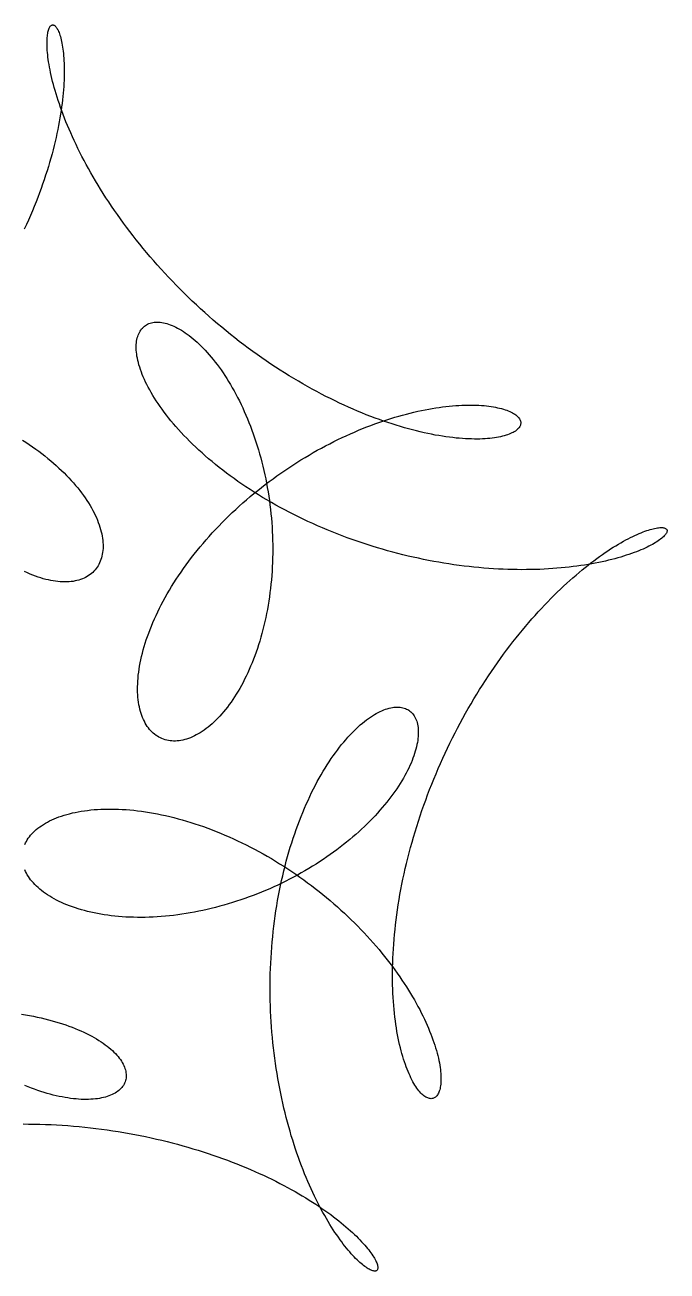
# Model space of a CAD drawing. Header units: metres. Extents: x 0 to 80, y 0 to 80.
# Drawn here: x 40.2 to 50.65, y 10.72 to 30.98 of the extents above; entities that cross this region are included whole.
import ezdxf

# ---------------------------------------------------------------- set-up
doc = ezdxf.new("R2010")
doc.units = ezdxf.units.M

msp = doc.modelspace()

# ---------------------------------------------------------------- linework, layer by layer
at = {"layer": 'ENGRAVE'}
for points in [[(40.200407, 17.656549), (40.212536, 17.682535), (40.226165, 17.708211), (40.241288, 17.733552), (40.257897, 17.758532), (40.275985, 17.783127), (40.295541, 17.807311), (40.316557, 17.83106), (40.339021, 17.85435), (40.362924, 17.877157), (40.388253, 17.899456), (40.414996, 17.921226), (40.443139, 17.942441), (40.472669, 17.963081), (40.503571, 17.983122), (40.535829, 18.002541), (40.569429, 18.021319), (40.604353, 18.039432), (40.640585, 18.056861), (40.678106, 18.073585), (40.716899, 18.089584), (40.756944, 18.104838), (40.798221, 18.119327), (40.840711, 18.133035), (40.884392, 18.145941), (40.929244, 18.15803), (40.975245, 18.169283), (41.022372, 18.179683), (41.070602, 18.189215), (41.119911, 18.197864), (41.170277, 18.205614), (41.221675, 18.212451), (41.274079, 18.21836), (41.327465, 18.22333), (41.381806, 18.227346), (41.437077, 18.230398), (41.493251, 18.232473), (41.550301, 18.233561), (41.6082, 18.233652), (41.666919, 18.232736), (41.726432, 18.230804), (41.78671, 18.227848), (41.847724, 18.223861), (41.909444, 18.218835), (41.971843, 18.212765), (42.03489, 18.205645), (42.098555, 18.19747), (42.16281, 18.188236), (42.227623, 18.177939), (42.292964, 18.166577), (42.358802, 18.154147), (42.425108, 18.140648), (42.49185, 18.12608), (42.558997, 18.110443), (42.626518, 18.093737), (42.694382, 18.075964), (42.762559, 18.057125), (42.831015, 18.037225), (42.899722, 18.016266), (42.968646, 17.994252), (43.037757, 17.97119), (43.107024, 17.947083), (43.176415, 17.92194), (43.245899, 17.895767), (43.315445, 17.868571), (43.385023, 17.840362), (43.4546, 17.811148), (43.524148, 17.780939), (43.593634, 17.749747), (43.663029, 17.717582), (43.732302, 17.684456), (43.801423, 17.650382), (43.870363, 17.615373), (43.939091, 17.579443), (44.007579, 17.542606), (44.075797, 17.504878), (44.143717, 17.466275), (44.21131, 17.426813), (44.278547, 17.386509), (44.345402, 17.345382), (44.411846, 17.303448), (44.477853, 17.260727), (44.543395, 17.217239), (44.608446, 17.173004), (44.67298, 17.128041), (44.736972, 17.082373), (44.800396, 17.036021), (44.863228, 16.989007), (44.925444, 16.941355), (44.98702, 16.893086), (45.047932, 16.844225), (45.108158, 16.794796), (45.167675, 16.744824), (45.226463, 16.694334), (45.284499, 16.643351), (45.341762, 16.591901), (45.398234, 16.54001), (45.453895, 16.487706), (45.508725, 16.435015), (45.562706, 16.381966), (45.61582, 16.328585), (45.668051, 16.2749), (45.719381, 16.220941), (45.769795, 16.166737), (45.819278, 16.112315), (45.867815, 16.057706), (45.915392, 16.002938), (45.961996, 15.948043), (46.007614, 15.893049), (46.052234, 15.837987), (46.095844, 15.782888), (46.138435, 15.727781), (46.179996, 15.672698), (46.220518, 15.617669), (46.259993, 15.562726), (46.298412, 15.5079), (46.335768, 15.45322), (46.372056, 15.39872), (46.407268, 15.344429), (46.441401, 15.290379), (46.47445, 15.236602), (46.506411, 15.183128), (46.537281, 15.129989), (46.567058, 15.077216), (46.59574, 15.02484), (46.623328, 14.972892), (46.64982, 14.921403), (46.675217, 14.870403), (46.699521, 14.819924), (46.722734, 14.769995), (46.744858, 14.720648), (46.765897, 14.671911), (46.785855, 14.623816), (46.804737, 14.576391), (46.822548, 14.529667), (46.839295, 14.483672), (46.854983, 14.438436), (46.869622, 14.393986), (46.883219, 14.350351), (46.895782, 14.30756), (46.907322, 14.265639), (46.917848, 14.224617), (46.927371, 14.184519), (46.935903, 14.145373), (46.943455, 14.107205), (46.950041, 14.07004), (46.955673, 14.033903), (46.960365, 13.99882), (46.964132, 13.964814), (46.966988, 13.93191), (46.968949, 13.900131), (46.970032, 13.8695), (46.970251, 13.840038), (46.969626, 13.811769), (46.968173, 13.784712), (46.965911, 13.75889), (46.962857, 13.734321), (46.959032, 13.711026), (46.954455, 13.689024), (46.949145, 13.668332), (46.943123, 13.648968), (46.936411, 13.630951), (46.929028, 13.614295), (46.920998, 13.599017), (46.912342, 13.585132), (46.903082, 13.572655), (46.893241, 13.561599), (46.882842, 13.551978), (46.871909, 13.543803), (46.860466, 13.537087), (46.848535, 13.531841), (46.836142, 13.528075), (46.823311, 13.525798), (46.810067, 13.52502), (46.796435, 13.525749), (46.782439, 13.527992), (46.768106, 13.531756), (46.75346, 13.537046), (46.738528, 13.543869), (46.723335, 13.552227), (46.707907, 13.562126), (46.692271, 13.573568), (46.676451, 13.586555), (46.660476, 13.601089), (46.64437, 13.61717), (46.62816, 13.634798), (46.611872, 13.653972), (46.595533, 13.674691), (46.579169, 13.696953), (46.562806, 13.720753), (46.546471, 13.746089), (46.530188, 13.772955), (46.513985, 13.801346), (46.497888, 13.831257), (46.481921, 13.862679), (46.466111, 13.895606), (46.450484, 13.930028), (46.435063, 13.965938), (46.419876, 14.003324), (46.404946, 14.042177), (46.390299, 14.082485), (46.375958, 14.124235), (46.361948, 14.167416), (46.348294, 14.212014), (46.335017, 14.258015), (46.322143, 14.305403), (46.309693, 14.354164), (46.297692, 14.40428), (46.28616, 14.455736), (46.27512, 14.508514), (46.264593, 14.562596), (46.254601, 14.617962), (46.245165, 14.674594), (46.236304, 14.732472), (46.22804, 14.791574), (46.22039, 14.851881), (46.213376, 14.913369), (46.207013, 14.976017), (46.201322, 15.039802), (46.19632, 15.104701), (46.192023, 15.170689), (46.188448, 15.237742), (46.185611, 15.305835), (46.183528, 15.374942), (46.182214, 15.445039), (46.181682, 15.516098), (46.181947, 15.588093), (46.183022, 15.660996), (46.184919, 15.734779), (46.18765, 15.809416), (46.191227, 15.884876), (46.195661, 15.961133), (46.200961, 16.038155), (46.207137, 16.115915), (46.214198, 16.194381), (46.222152, 16.273525), (46.231007, 16.353315), (46.240769, 16.433722), (46.251445, 16.514714), (46.263041, 16.596259), (46.27556, 16.678328), (46.289008, 16.760888), (46.303388, 16.843907), (46.318702, 16.927354), (46.334953, 17.011197), (46.352142, 17.095403), (46.37027, 17.179941), (46.389338, 17.264778), (46.409343, 17.349881), (46.430286, 17.435219), (46.452163, 17.520758), (46.474973, 17.606467), (46.498712, 17.692312), (46.523375, 17.778261), (46.548958, 17.864283), (46.575455, 17.950343), (46.602861, 18.036411), (46.631168, 18.122453), (46.660368, 18.208438), (46.690454, 18.294334), (46.721416, 18.380109), (46.753245, 18.465731), (46.785931, 18.551168), (46.819462, 18.63639), (46.853827, 18.721365), (46.889014, 18.806063), (46.92501, 18.890452), (46.961802, 18.974503), (46.999374, 19.058185), (47.037713, 19.141468), (47.076803, 19.224323), (47.116629, 19.306721), (47.157172, 19.388633), (47.198417, 19.470031), (47.240345, 19.550887), (47.282939, 19.631172), (47.326179, 19.71086), (47.370046, 19.789924), (47.414519, 19.868337), (47.459579, 19.946073), (47.505205, 20.023107), (47.551374, 20.099414), (47.598065, 20.17497), (47.645256, 20.24975), (47.692923, 20.32373), (47.741043, 20.396889), (47.789593, 20.469202), (47.838547, 20.540649), (47.887882, 20.611209), (47.937572, 20.680859), (47.987592, 20.749581), (48.037916, 20.817355), (48.088518, 20.884161), (48.139371, 20.949982), (48.190449, 21.014799), (48.241724, 21.078595), (48.293169, 21.141355), (48.344757, 21.203062), (48.396459, 21.2637), (48.448247, 21.323257), (48.500094, 21.381717), (48.551969, 21.439068), (48.603845, 21.495297), (48.655693, 21.550393), (48.707482, 21.604343), (48.759185, 21.657139), (48.810772, 21.708771), (48.862213, 21.759228), (48.913478, 21.808504), (48.964539, 21.856591), (49.015365, 21.903482), (49.065926, 21.94917), (49.116193, 21.993651), (49.166136, 22.036919), (49.215726, 22.078972), (49.264932, 22.119805), (49.313725, 22.159416), (49.362076, 22.197805), (49.409954, 22.234968), (49.457332, 22.270907), (49.504178, 22.305622), (49.550465, 22.339113), (49.596163, 22.371384), (49.641243, 22.402435), (49.685678, 22.432272), (49.729438, 22.460897), (49.772496, 22.488316), (49.814823, 22.514533), (49.856392, 22.539555), (49.897176, 22.56339), (49.937148, 22.586043), (49.97628, 22.607524), (50.014547, 22.627841), (50.051922, 22.647004), (50.08838, 22.665023), (50.123896, 22.681909), (50.158444, 22.697673), (50.192, 22.712327), (50.22454, 22.725884), (50.25604, 22.738358), (50.286477, 22.749762), (50.315828, 22.76011), (50.344072, 22.769418), (50.371186, 22.777702), (50.397149, 22.784978), (50.42194, 22.791262), (50.445539, 22.796572), (50.467927, 22.800926), (50.489084, 22.804342), (50.508992, 22.806839), (50.527633, 22.808436), (50.544989, 22.809153), (50.561044, 22.809011), (50.575782, 22.80803), (50.589187, 22.806232), (50.601244, 22.803637), (50.61194, 22.800268), (50.621259, 22.796148), (50.629191, 22.791299), (50.635722, 22.785745), (50.64084, 22.779508), (50.644536, 22.772613), (50.646798, 22.765084), (50.647618, 22.756944), (50.646986, 22.74822), (50.644895, 22.738936), (50.641337, 22.729117), (50.636305, 22.718788), (50.629794, 22.707976), (50.621799, 22.696706), (50.612315, 22.685004), (50.601338, 22.672896), (50.588866, 22.66041), (50.574896, 22.647571), (50.559428, 22.634406), (50.542459, 22.620941), (50.523991, 22.607204), (50.504025, 22.593222), (50.482561, 22.57902), (50.459602, 22.564627), (50.435152, 22.55007), (50.409214, 22.535374), (50.381793, 22.520568), (50.352894, 22.505677), (50.322523, 22.490729), (50.290687, 22.475751), (50.257395, 22.460769), (50.222653, 22.44581), (50.186471, 22.4309), (50.148859, 22.416065), (50.109828, 22.401331), (50.069389, 22.386725), (50.027553, 22.372273), (49.984334, 22.357999), (49.939745, 22.343929), (49.893799, 22.330087), (49.846513, 22.3165), (49.7979, 22.303191), (49.747978, 22.290185), (49.696763, 22.277505), (49.644272, 22.265175), (49.590525, 22.253218), (49.535538, 22.241657), (49.479333, 22.230515), (49.421928, 22.219814), (49.363345, 22.209576), (49.303604, 22.199821), (49.242728, 22.190571), (49.180739, 22.181847), (49.11766, 22.173667), (49.053513, 22.166053), (48.988325, 22.159022), (48.922117, 22.152594), (48.854917, 22.146787), (48.78675, 22.141618), (48.71764, 22.137104), (48.647616, 22.133261), (48.576704, 22.130107), (48.504931, 22.127655), (48.432325, 22.125922), (48.358915, 22.124921), (48.28473, 22.124665), (48.209797, 22.125169), (48.134147, 22.126444), (48.057809, 22.128503), (47.980814, 22.131356), (47.903191, 22.135014), (47.824973, 22.139488), (47.746188, 22.144786), (47.66687, 22.150918), (47.587048, 22.157891), (47.506756, 22.165712), (47.426024, 22.174389), (47.344886, 22.183928), (47.263373, 22.194334), (47.181518, 22.205611), (47.099354, 22.217765), (47.016913, 22.230797), (46.934228, 22.244711), (46.851332, 22.259509), (46.768258, 22.275192), (46.68504, 22.291761), (46.601709, 22.309215), (46.518301, 22.327554), (46.434847, 22.346777), (46.351381, 22.366881), (46.267935, 22.387863), (46.184544, 22.409721), (46.101239, 22.432449), (46.018054, 22.456043), (45.935022, 22.480497), (45.852174, 22.505805), (45.769545, 22.53196), (45.687165, 22.558955), (45.605067, 22.586781), (45.523284, 22.615429), (45.441846, 22.64489), (45.360786, 22.675154), (45.280134, 22.706209), (45.199922, 22.738044), (45.12018, 22.770648), (45.040939, 22.804007), (44.962229, 22.838107), (44.884079, 22.872935), (44.806519, 22.908477), (44.729579, 22.944717), (44.653286, 22.981639), (44.57767, 23.019227), (44.502757, 23.057464), (44.428576, 23.096333), (44.355154, 23.135816), (44.282516, 23.175893), (44.21069, 23.216547), (44.1397, 23.257757), (44.069572, 23.299504), (44.000331, 23.341766), (43.932001, 23.384523), (43.864604, 23.427754), (43.798165, 23.471436), (43.732705, 23.515547), (43.668247, 23.560065), (43.604812, 23.604965), (43.54242, 23.650226), (43.481092, 23.695821), (43.420847, 23.741728), (43.361704, 23.787922), (43.303682, 23.834377), (43.246797, 23.881068), (43.191067, 23.92797), (43.136508, 23.975057), (43.083136, 24.022302), (43.030966, 24.069679), (42.980011, 24.117162), (42.930287, 24.164723), (42.881804, 24.212336), (42.834576, 24.259972), (42.788614, 24.307606), (42.743929, 24.355208), (42.700531, 24.402751), (42.658429, 24.450208), (42.617631, 24.49755), (42.578147, 24.544749), (42.539982, 24.591778), (42.503143, 24.638607), (42.467636, 24.685209), (42.433466, 24.731556), (42.400636, 24.777618), (42.369151, 24.823369), (42.339013, 24.868779), (42.310224, 24.913821), (42.282785, 24.958467), (42.256697, 25.002688), (42.231959, 25.046457), (42.208571, 25.089745), (42.18653, 25.132526), (42.165834, 25.174772), (42.146481, 25.216455), (42.128465, 25.257549), (42.111783, 25.298026), (42.096428, 25.337861), (42.082396, 25.377025), (42.069679, 25.415494), (42.058269, 25.453242), (42.048159, 25.490243), (42.039339, 25.526471), (42.0318, 25.561902), (42.025532, 25.596511), (42.020524, 25.630274), (42.016764, 25.663166), (42.014239, 25.695166), (42.012938, 25.726248), (42.012846, 25.756392), (42.01395, 25.785573), (42.016234, 25.813772), (42.019684, 25.840965), (42.024282, 25.867134), (42.030014, 25.892256), (42.036861, 25.916313), (42.044805, 25.939284), (42.05383, 25.961152), (42.063915, 25.981897), (42.075042, 26.001502), (42.087191, 26.01995), (42.10034, 26.037225), (42.114471, 26.05331), (42.129561, 26.068189), (42.145588, 26.081849), (42.16253, 26.094274), (42.180366, 26.105452), (42.19907, 26.115369), (42.218622, 26.124013), (42.238995, 26.131372), (42.260167, 26.137436), (42.282112, 26.142194), (42.304806, 26.145636), (42.328223, 26.147755), (42.352338, 26.14854), (42.377126, 26.147986), (42.402559, 26.146084), (42.428612, 26.142829), (42.455258, 26.138216), (42.48247, 26.132239), (42.510221, 26.124895), (42.538484, 26.116181), (42.567232, 26.106094), (42.596436, 26.094631), (42.62607, 26.081794), (42.656105, 26.067579), (42.686513, 26.05199), (42.717267, 26.035025), (42.748338, 26.016688), (42.779698, 25.996981), (42.81132, 25.975908), (42.843173, 25.953472), (42.875232, 25.929678), (42.907467, 25.904533), (42.93985, 25.878042), (42.972353, 25.850212), (43.004948, 25.821052), (43.037607, 25.790569), (43.070302, 25.758774), (43.103006, 25.725676), (43.135691, 25.691286), (43.16833, 25.655615), (43.200894, 25.618676), (43.233358, 25.580481), (43.265695, 25.541043), (43.297877, 25.500378), (43.329878, 25.4585), (43.361673, 25.415424), (43.393235, 25.371167), (43.424538, 25.325746), (43.455558, 25.279178), (43.48627, 25.231481), (43.516648, 25.182675), (43.54667, 25.132779), (43.576309, 25.081812), (43.605544, 25.029796), (43.634351, 24.976752), (43.662707, 24.922701), (43.69059, 24.867666), (43.717979, 24.811671), (43.74485, 24.754738), (43.771185, 24.696891), (43.796962, 24.638156), (43.82216, 24.578557), (43.846762, 24.51812), (43.870747, 24.45687), (43.894097, 24.394836), (43.916795, 24.332042), (43.938822, 24.268518), (43.960162, 24.20429), (43.980799, 24.139388), (44.000716, 24.073838), (44.0199, 24.007672), (44.038334, 23.940917), (44.056006, 23.873605), (44.072902, 23.805764), (44.089009, 23.737425), (44.104316, 23.66862), (44.11881, 23.599378), (44.132481, 23.529731), (44.145318, 23.459711), (44.157313, 23.38935), (44.168456, 23.318678), (44.178739, 23.247729), (44.188155, 23.176535), (44.196696, 23.105127), (44.204357, 23.03354), (44.211131, 22.961805), (44.217015, 22.889955), (44.222004, 22.818023), (44.226094, 22.746043), (44.229283, 22.674047), (44.231569, 22.602068), (44.23295, 22.53014), (44.233425, 22.458295), (44.232995, 22.386567), (44.231659, 22.314988), (44.229421, 22.243593), (44.226281, 22.172412), (44.222242, 22.101481), (44.217308, 22.03083), (44.211482, 21.960494), (44.20477, 21.890503), (44.197177, 21.820892), (44.18871, 21.75169), (44.179374, 21.682932), (44.169177, 21.614647), (44.158128, 21.546869), (44.146235, 21.479627), (44.133508, 21.412953), (44.119956, 21.346878), (44.105591, 21.281431), (44.090423, 21.216644), (44.074465, 21.152545), (44.057729, 21.089164), (44.040229, 21.026531), (44.021977, 20.964673), (44.002989, 20.903618), (43.983279, 20.843396), (43.962862, 20.784033), (43.941755, 20.725555), (43.919975, 20.667991), (43.897537, 20.611365), (43.874461, 20.555702), (43.850764, 20.501029), (43.826464, 20.44737), (43.801582, 20.394748), (43.776136, 20.343187), (43.750146, 20.29271), (43.723634, 20.24334), (43.696619, 20.195098), (43.669124, 20.148004), (43.641171, 20.102081), (43.61278, 20.057347), (43.583976, 20.013823), (43.55478, 19.971527), (43.525217, 19.930476), (43.49531, 19.890689), (43.465082, 19.852182), (43.434559, 19.814971), (43.403764, 19.779072), (43.372722, 19.7445), (43.34146, 19.711268), (43.310001, 19.67939), (43.278371, 19.648878), (43.246597, 19.619745), (43.214704, 19.592002), (43.182719, 19.565658), (43.150667, 19.540725), (43.118576, 19.517211), (43.086471, 19.495125), (43.05438, 19.474473), (43.022329, 19.455263), (42.990345, 19.437501), (42.958455, 19.421192), (42.926686, 19.406341), (42.895066, 19.392952), (42.86362, 19.381027), (42.832377, 19.370569), (42.801362, 19.36158), (42.770604, 19.35406), (42.740128, 19.34801), (42.709962, 19.343429), (42.680132, 19.340315), (42.650665, 19.338666), (42.621587, 19.338479), (42.592925, 19.33975), (42.564705, 19.342476), (42.536952, 19.346651), (42.509692, 19.352269), (42.482952, 19.359323), (42.456755, 19.367806), (42.431128, 19.37771), (42.406094, 19.389026), (42.38168, 19.401745), (42.357907, 19.415856), (42.334802, 19.431349), (42.312386, 19.448212), (42.290683, 19.466432), (42.269717, 19.485998), (42.249509, 19.506894), (42.230082, 19.529108), (42.211457, 19.552623), (42.193656, 19.577425), (42.176698, 19.603498), (42.160606, 19.630824), (42.145398, 19.659386), (42.131094, 19.689167), (42.117713, 19.720147), (42.105273, 19.752308), (42.093792, 19.78563), (42.083288, 19.820092), (42.073777, 19.855674), (42.065276, 19.892355), (42.057801, 19.930113), (42.051366, 19.968926), (42.045986, 20.00877), (42.041676, 20.049623), (42.038448, 20.09146), (42.036315, 20.134259), (42.03529, 20.177994), (42.035383, 20.22264), (42.036607, 20.268172), (42.03897, 20.314564), (42.042483, 20.36179), (42.047154, 20.409824), (42.052993, 20.458639), (42.060005, 20.508208), (42.068198, 20.558504), (42.077579, 20.609499), (42.088152, 20.661164), (42.099923, 20.713472), (42.112896, 20.766395), (42.127073, 20.819904), (42.142458, 20.87397), (42.159053, 20.928564), (42.176858, 20.983657), (42.195875, 21.03922), (42.216103, 21.095223), (42.23754, 21.151637), (42.260187, 21.208432), (42.284039, 21.265579), (42.309094, 21.323048), (42.335348, 21.380809), (42.362797, 21.438832), (42.391435, 21.497088), (42.421256, 21.555547), (42.452254, 21.614179), (42.484421, 21.672954), (42.517748, 21.731843), (42.552227, 21.790817), (42.587849, 21.849845), (42.624603, 21.908899), (42.662477, 21.96795), (42.701461, 22.026968), (42.741542, 22.085925), (42.782707, 22.144791), (42.824941, 22.20354), (42.868232, 22.262142), (42.912563, 22.320569), (42.957919, 22.378794), (43.004283, 22.436789), (43.051638, 22.494528), (43.099968, 22.551983), (43.149252, 22.609128), (43.199474, 22.665936), (43.250612, 22.722383), (43.302647, 22.778441), (43.355558, 22.834088), (43.409324, 22.889296), (43.463923, 22.944043), (43.519333, 22.998305), (43.57553, 23.052058), (43.632492, 23.105279), (43.690194, 23.157945), (43.748612, 23.210035), (43.807721, 23.261527), (43.867495, 23.312401), (43.927909, 23.362635), (43.988936, 23.412209), (44.050549, 23.461105), (44.112721, 23.509302), (44.175425, 23.556784), (44.238633, 23.603532), (44.302315, 23.649528), (44.366444, 23.694757), (44.430991, 23.739202), (44.495925, 23.782848), (44.561217, 23.82568), (44.626837, 23.867684), (44.692756, 23.908847), (44.758941, 23.949154), (44.825363, 23.988595), (44.891991, 24.027157), (44.958792, 24.06483), (45.025736, 24.101604), (45.092791, 24.137468), (45.159926, 24.172413), (45.227107, 24.206432), (45.294304, 24.239517), (45.361484, 24.271661), (45.428615, 24.302858), (45.495664, 24.333102), (45.562599, 24.362388), (45.629388, 24.390712), (45.695998, 24.418071), (45.762397, 24.444462), (45.828553, 24.469883), (45.894432, 24.494333), (45.960002, 24.51781), (46.025233, 24.540316), (46.09009, 24.56185), (46.154542, 24.582414), (46.218558, 24.60201), (46.282105, 24.620642), (46.345151, 24.638311), (46.407666, 24.655024), (46.469618, 24.670784), (46.530976, 24.685597), (46.591709, 24.699469), (46.651786, 24.712407), (46.711178, 24.724419), (46.769854, 24.735513), (46.827785, 24.745697), (46.88494, 24.754982), (46.941292, 24.763376), (46.996811, 24.770892), (47.051469, 24.77754), (47.105238, 24.783332), (47.158091, 24.788281), (47.209999, 24.7924), (47.260938, 24.795702), (47.310879, 24.798203), (47.359798, 24.799917), (47.407668, 24.800859), (47.454466, 24.801045), (47.500167, 24.800492), (47.544746, 24.799218), (47.588181, 24.797238), (47.630448, 24.794573), (47.671526, 24.791239), (47.711393, 24.787257), (47.750027, 24.782645), (47.787408, 24.777423), (47.823517, 24.771613), (47.858333, 24.765234), (47.891838, 24.758308), (47.924014, 24.750857), (47.954844, 24.742902), (47.984311, 24.734465), (48.012398, 24.72557), (48.039091, 24.71624), (48.064374, 24.706497), (48.088233, 24.696366), (48.110656, 24.68587), (48.131629, 24.675033), (48.15114, 24.66388), (48.169178, 24.652436), (48.185733, 24.640726), (48.200795, 24.628774), (48.214354, 24.616606), (48.226403, 24.604248), (48.236933, 24.591725), (48.245938, 24.579062), (48.253412, 24.566287), (48.259349, 24.553424), (48.263745, 24.5405), (48.266596, 24.527541), (48.267899, 24.514573), (48.267651, 24.501623), (48.265851, 24.488716), (48.262498, 24.47588), (48.257592, 24.46314), (48.251134, 24.450522), (48.243125, 24.438054), (48.233568, 24.42576), (48.222465, 24.413666), (48.209821, 24.4018), (48.195639, 24.390186), (48.179925, 24.378851), (48.162685, 24.367819), (48.143926, 24.357117), (48.123655, 24.346768), (48.101881, 24.336799), (48.078612, 24.327234), (48.053858, 24.318097), (48.027629, 24.309413), (47.999937, 24.301206), (47.970794, 24.293499), (47.940211, 24.286315), (47.908202, 24.279679), (47.874781, 24.273612), (47.839963, 24.268137), (47.803762, 24.263276), (47.766195, 24.25905), (47.727278, 24.255481), (47.687029, 24.25259), (47.645464, 24.250397), (47.602602, 24.248923), (47.558464, 24.248186), (47.513067, 24.248205), (47.466432, 24.249), (47.418581, 24.250589), (47.369533, 24.252988), (47.319312, 24.256216), (47.267939, 24.260288), (47.215438, 24.265221), (47.161832, 24.271031), (47.107145, 24.277732), (47.0514, 24.285338), (46.994624, 24.293864), (46.936841, 24.303322), (46.878077, 24.313726), (46.818359, 24.325087), (46.757712, 24.337416), (46.696164, 24.350725), (46.633742, 24.365023), (46.570474, 24.38032), (46.506388, 24.396624), (46.441513, 24.413945), (46.375876, 24.432289), (46.309506, 24.451664), (46.242434, 24.472074), (46.174689, 24.493527), (46.1063, 24.516027), (46.037297, 24.539577), (45.967711, 24.564182), (45.897572, 24.589843), (45.82691, 24.616564), (45.755756, 24.644345), (45.684141, 24.673187), (45.612096, 24.70309), (45.539651, 24.734053), (45.466839, 24.766074), (45.39369, 24.799152), (45.320236, 24.833284), (45.246507, 24.868465), (45.172536, 24.904692), (45.098353, 24.941959), (45.023989, 24.980261), (44.949477, 25.019591), (44.874846, 25.059943), (44.800129, 25.101307), (44.725355, 25.143676), (44.650557, 25.187041), (44.575765, 25.231391), (44.501009, 25.276716), (44.426319, 25.323004), (44.351727, 25.370244), (44.277262, 25.418423), (44.202954, 25.467527), (44.128833, 25.517543), (44.054927, 25.568456), (43.981267, 25.620251), (43.907881, 25.672911), (43.834797, 25.726421), (43.762043, 25.780763), (43.689648, 25.83592), (43.61764, 25.891873), (43.546044, 25.948603), (43.474889, 26.00609), (43.404199, 26.064315), (43.334003, 26.123257), (43.264324, 26.182895), (43.195189, 26.243207), (43.126621, 26.304171), (43.058645, 26.365764), (42.991286, 26.427962), (42.924565, 26.490743), (42.858506, 26.554081), (42.793132, 26.617953), (42.728463, 26.682332), (42.664522, 26.747194), (42.601328, 26.812512), (42.538902, 26.878261), (42.477264, 26.944413), (42.416432, 27.010941), (42.356424, 27.077817), (42.29726, 27.145014), (42.238954, 27.212504), (42.181525, 27.280258), (42.124988, 27.348247), (42.069358, 27.416443), (42.01465, 27.484815), (41.960879, 27.553334), (41.908056, 27.621971), (41.856195, 27.690695), (41.805309, 27.759477), (41.755407, 27.828285), (41.706502, 27.897089), (41.658602, 27.965858), (41.611718, 28.034562), (41.565857, 28.10317), (41.521028, 28.171649), (41.477237, 28.239971), (41.434492, 28.308102), (41.392798, 28.376012), (41.35216, 28.44367), (41.312582, 28.511044), (41.274069, 28.578102), (41.236622, 28.644815), (41.200245, 28.711151), (41.164939, 28.777077), (41.130704, 28.842565), (41.097541, 28.907581), (41.065449, 28.972097), (41.034426, 29.03608), (41.004472, 29.099501), (40.975582, 29.162329), (40.947755, 29.224535), (40.920984, 29.286087), (40.895267, 29.346956), (40.870596, 29.407114), (40.846967, 29.46653), (40.824372, 29.525175), (40.802804, 29.583022), (40.782255, 29.640042), (40.762715, 29.696206), (40.744176, 29.751487), (40.726627, 29.805858), (40.710057, 29.859291), (40.694456, 29.911761), (40.679811, 29.96324), (40.66611, 30.013704), (40.653338, 30.063127), (40.641484, 30.111485), (40.630532, 30.158752), (40.620467, 30.204905), (40.611274, 30.24992), (40.602937, 30.293775), (40.59544, 30.336448), (40.588764, 30.377915), (40.582893, 30.418157), (40.577809, 30.457152), (40.573492, 30.494881), (40.569925, 30.531323), (40.567087, 30.56646), (40.564958, 30.600273), (40.563518, 30.632744), (40.562746, 30.663857), (40.562621, 30.693594), (40.563121, 30.721941), (40.564224, 30.748882), (40.565909, 30.774401), (40.568151, 30.798486), (40.570928, 30.821124), (40.574218, 30.842301), (40.577995, 30.862006), (40.582236, 30.880228), (40.586917, 30.896957), (40.592014, 30.912182), (40.597501, 30.925895), (40.603354, 30.938089), (40.609547, 30.948754), (40.616056, 30.957885), (40.622855, 30.965475), (40.629917, 30.97152), (40.637218, 30.976015), (40.644731, 30.978956), (40.652431, 30.98034), (40.660291, 30.980165), (40.668285, 30.978429), (40.676387, 30.975132), (40.684571, 30.970274), (40.69281, 30.963856), (40.701078, 30.955879), (40.709349, 30.946346), (40.717597, 30.935259), (40.725795, 30.922623), (40.733918, 30.908442), (40.741939, 30.892722), (40.749833, 30.875468), (40.757574, 30.856689), (40.765136, 30.83639), (40.772494, 30.814581), (40.779622, 30.791271), (40.786495, 30.766469), (40.793089, 30.740187), (40.799379, 30.712434), (40.80534, 30.683225), (40.810948, 30.65257), (40.81618, 30.620484), (40.821011, 30.586981), (40.825418, 30.552075), (40.829379, 30.515781), (40.83287, 30.478117), (40.83587, 30.439099), (40.838356, 30.398744), (40.840307, 30.35707), (40.841702, 30.314097), (40.842519, 30.269843), (40.842739, 30.224328), (40.842342, 30.177573), (40.841307, 30.129599), (40.839617, 30.080428), (40.837253, 30.030082), (40.834196, 29.978584), (40.830429, 29.925957), (40.825935, 29.872226), (40.820698, 29.817414), (40.814701, 29.761546), (40.807929, 29.704648), (40.800367, 29.646747), (40.792001, 29.587867), (40.782818, 29.528036), (40.772803, 29.467281), (40.761945, 29.40563), (40.750231, 29.34311), (40.737651, 29.27975), (40.724193, 29.215579), (40.709847, 29.150626), (40.694604, 29.08492), (40.678455, 29.018492), (40.661393, 28.95137), (40.643408, 28.883586), (40.624495, 28.815169), (40.604648, 28.746152), (40.58386, 28.676564), (40.562127, 28.606438), (40.539445, 28.535804), (40.515811, 28.464694), (40.491221, 28.393141), (40.465674, 28.321175), (40.439167, 28.24883), (40.411701, 28.176137), (40.383276, 28.103129), (40.353891, 28.029838), (40.323549, 27.956296), (40.292251, 27.882536), (40.26, 27.808591), (40.226801, 27.734492), (40.192655, 27.660273)], [(40.162944, 24.231203), (40.218051, 24.1957), (40.272211, 24.159701), (40.325401, 24.123228), (40.377599, 24.086302), (40.428783, 24.048947), (40.478932, 24.011185), (40.528025, 23.973041), (40.576042, 23.934538), (40.622963, 23.8957), (40.66877, 23.856553), (40.713444, 23.817121), (40.756968, 23.777429), (40.799326, 23.737503), (40.8405, 23.697369), (40.880475, 23.657054), (40.919236, 23.616582), (40.956769, 23.575982), (40.993061, 23.535281), (41.028099, 23.494504), (41.06187, 23.45368), (41.094363, 23.412835), (41.125567, 23.371998), (41.155473, 23.331197), (41.184071, 23.290458), (41.211353, 23.249811), (41.23731, 23.209282), (41.261936, 23.168901), (41.285224, 23.128696), (41.307169, 23.088694), (41.327765, 23.048924), (41.347009, 23.009414), (41.364898, 22.970192), (41.381428, 22.931287), (41.396598, 22.892727), (41.410406, 22.854539), (41.422852, 22.816752), (41.433937, 22.779393), (41.443661, 22.742491), (41.452026, 22.706072), (41.459036, 22.670165), (41.464692, 22.634796), (41.468999, 22.599993), (41.471962, 22.565783), (41.473586, 22.532191), (41.473877, 22.499245), (41.472842, 22.466971), (41.470489, 22.435394), (41.466825, 22.404541), (41.461861, 22.374435), (41.455604, 22.345103), (41.448067, 22.316569), (41.439259, 22.288856), (41.429193, 22.26199), (41.41788, 22.235993), (41.405333, 22.210889), (41.391567, 22.186699), (41.376595, 22.163447), (41.360432, 22.141154), (41.343093, 22.119842), (41.324595, 22.09953), (41.304954, 22.080241), (41.284187, 22.061993), (41.262313, 22.044805), (41.239348, 22.028698), (41.215313, 22.013688), (41.190226, 21.999794), (41.164108, 21.987032), (41.136978, 21.97542), (41.108858, 21.964974), (41.079769, 21.955708), (41.049733, 21.947637), (41.018771, 21.940777), (40.986907, 21.935139), (40.954164, 21.930738), (40.920565, 21.927585), (40.886134, 21.925692), (40.850896, 21.92507), (40.814874, 21.92573), (40.778094, 21.92768), (40.740582, 21.930931), (40.702362, 21.935489), (40.66346, 21.941363), (40.623904, 21.948559), (40.583719, 21.957083), (40.542931, 21.966942), (40.501568, 21.978139), (40.459657, 21.990679), (40.417225, 22.004564), (40.3743, 22.019798), (40.330908, 22.036381), (40.287079, 22.054316), (40.242839, 22.073602), (40.198218, 22.094239)], [(40.172912, 13.113524), (40.26349, 13.113191), (40.354291, 13.111991), (40.445279, 13.109921), (40.536424, 13.10698), (40.627691, 13.103167), (40.719047, 13.098483), (40.81046, 13.092928), (40.901895, 13.086503), (40.993321, 13.079211), (41.084703, 13.071055), (41.176009, 13.062037), (41.267206, 13.052162), (41.35826, 13.041436), (41.44914, 13.029863), (41.539812, 13.017449), (41.630244, 13.004202), (41.720403, 12.990129), (41.810258, 12.975239), (41.899776, 12.959539), (41.988925, 12.943041), (42.077675, 12.925753), (42.165993, 12.907687), (42.253849, 12.888854), (42.341212, 12.869267), (42.428052, 12.848937), (42.514338, 12.827879), (42.60004, 12.806106), (42.68513, 12.783634), (42.769577, 12.760476), (42.853354, 12.736649), (42.936432, 12.712169), (43.018784, 12.687052), (43.10038, 12.661318), (43.181196, 12.634982), (43.261203, 12.608064), (43.340377, 12.580583), (43.41869, 12.552559), (43.496119, 12.52401), (43.572638, 12.494959), (43.648223, 12.465425), (43.722851, 12.435431), (43.796499, 12.404998), (43.869144, 12.374148), (43.940764, 12.342905), (44.011339, 12.31129), (44.080846, 12.279329), (44.149267, 12.247045), (44.216581, 12.214461), (44.28277, 12.181604), (44.347816, 12.148497), (44.4117, 12.115166), (44.474406, 12.081637), (44.535918, 12.047935), (44.596219, 12.014087), (44.655296, 11.980119), (44.713133, 11.946057), (44.769717, 11.911929), (44.825036, 11.877761), (44.879076, 11.843582), (44.931826, 11.809417), (44.983277, 11.775296), (45.033417, 11.741245), (45.082237, 11.707292), (45.129729, 11.673466), (45.175885, 11.639794), (45.220697, 11.606305), (45.26416, 11.573026), (45.306267, 11.539986), (45.347014, 11.507214), (45.386396, 11.474736), (45.42441, 11.442582), (45.461053, 11.41078), (45.496324, 11.379357), (45.530221, 11.348342), (45.562743, 11.317763), (45.593891, 11.287648), (45.623665, 11.258023), (45.652069, 11.228918), (45.679103, 11.200358), (45.704771, 11.172373), (45.729077, 11.144987), (45.752026, 11.11823), (45.773624, 11.092126), (45.793875, 11.066702), (45.812787, 11.041985), (45.830367, 11.018), (45.846625, 10.994773), (45.861567, 10.972329), (45.875205, 10.950694), (45.887547, 10.92989), (45.898606, 10.909944), (45.908393, 10.890878), (45.916919, 10.872716), (45.924199, 10.855481), (45.930244, 10.839195), (45.93507, 10.823882), (45.938692, 10.809563), (45.941124, 10.796258), (45.942382, 10.783989), (45.942483, 10.772776), (45.941445, 10.762639), (45.939284, 10.753598), (45.93602, 10.74567), (45.93167, 10.738875), (45.926254, 10.733229), (45.919792, 10.728751), (45.912305, 10.725456), (45.903812, 10.723361), (45.894336, 10.722481), (45.883898, 10.722831), (45.87252, 10.724424), (45.860225, 10.727275), (45.847036, 10.731397), (45.832976, 10.736801), (45.818069, 10.743499), (45.80234, 10.751502), (45.785812, 10.76082), (45.768511, 10.771464), (45.750462, 10.783441), (45.731691, 10.79676), (45.712223, 10.811428), (45.692084, 10.827453), (45.671301, 10.84484), (45.6499, 10.863595), (45.627908, 10.883723), (45.605353, 10.905226), (45.582261, 10.92811), (45.558659, 10.952375), (45.534577, 10.978024), (45.51004, 11.005057), (45.485077, 11.033476), (45.459716, 11.06328), (45.433984, 11.094466), (45.407911, 11.127034), (45.381523, 11.160981), (45.35485, 11.196303), (45.327919, 11.232996), (45.300759, 11.271055), (45.273397, 11.310474), (45.245862, 11.351248), (45.218183, 11.393368), (45.190386, 11.436828), (45.1625, 11.481618), (45.134553, 11.527729), (45.106573, 11.575152), (45.078586, 11.623874), (45.050621, 11.673886), (45.022705, 11.725174), (44.994864, 11.777726), (44.967126, 11.831528), (44.939517, 11.886567), (44.912064, 11.942826), (44.884792, 12.00029), (44.857728, 12.058944), (44.830897, 12.11877), (44.804325, 12.17975), (44.778036, 12.241867), (44.752054, 12.305101), (44.726405, 12.369433), (44.701112, 12.434842), (44.676199, 12.501309), (44.651689, 12.568812), (44.627604, 12.637328), (44.603967, 12.706836), (44.580799, 12.777312), (44.558123, 12.848732), (44.535958, 12.921074), (44.514326, 12.994312), (44.493247, 13.06842), (44.47274, 13.143374), (44.452823, 13.219147), (44.433517, 13.295713), (44.414837, 13.373044), (44.396803, 13.451113), (44.37943, 13.529893), (44.362735, 13.609354), (44.346734, 13.689469), (44.331441, 13.770208), (44.316872, 13.851542), (44.303041, 13.93344), (44.289959, 14.015874), (44.277641, 14.098812), (44.266099, 14.182223), (44.255343, 14.266077), (44.245385, 14.350343), (44.236235, 14.434988), (44.227902, 14.519981), (44.220395, 14.605291), (44.213722, 14.690885), (44.207892, 14.77673), (44.20291, 14.862794), (44.198783, 14.949045), (44.195516, 15.035449), (44.193115, 15.121975), (44.191583, 15.208588), (44.190924, 15.295256), (44.191141, 15.381945), (44.192236, 15.468623), (44.194209, 15.555257), (44.197063, 15.641813), (44.200796, 15.728258), (44.205409, 15.814559), (44.210899, 15.900683), (44.217265, 15.986597), (44.224504, 16.072268), (44.232613, 16.157663), (44.241587, 16.242751), (44.251422, 16.327497), (44.262113, 16.411871), (44.273652, 16.495839), (44.286034, 16.57937), (44.29925, 16.662432), (44.313293, 16.744993), (44.328155, 16.827023), (44.343824, 16.90849), (44.360293, 16.989364), (44.377549, 17.069613), (44.395582, 17.149209), (44.414379, 17.228121), (44.433928, 17.30632), (44.454216, 17.383777), (44.475229, 17.460463), (44.496954, 17.53635), (44.519374, 17.61141), (44.542474, 17.685616), (44.566239, 17.75894), (44.590652, 17.831356), (44.615695, 17.902839), (44.641352, 17.973361), (44.667603, 18.0429), (44.694431, 18.111429), (44.721816, 18.178924), (44.749738, 18.245363), (44.778178, 18.310723), (44.807115, 18.37498), (44.836528, 18.438114), (44.866395, 18.500102), (44.896696, 18.560925), (44.927407, 18.620562), (44.958506, 18.678994), (44.989969, 18.736202), (45.021775, 18.792167), (45.053899, 18.846874), (45.086317, 18.900304), (45.119005, 18.952442), (45.151938, 19.003271), (45.185091, 19.052778), (45.21844, 19.100948), (45.251959, 19.147768), (45.285622, 19.193225), (45.319404, 19.237306), (45.353279, 19.280002), (45.38722, 19.321301), (45.421202, 19.361193), (45.455197, 19.399669), (45.489179, 19.436722), (45.523121, 19.472342), (45.556997, 19.506524), (45.59078, 19.539262), (45.624443, 19.570549), (45.657958, 19.600382), (45.691299, 19.628756), (45.724439, 19.655668), (45.757351, 19.681116), (45.790007, 19.705098), (45.822382, 19.727614), (45.854447, 19.748664), (45.886177, 19.768247), (45.917544, 19.786365), (45.948522, 19.803021), (45.979085, 19.818218), (46.009205, 19.831959), (46.038859, 19.844248), (46.068018, 19.85509), (46.096657, 19.864492), (46.124752, 19.87246), (46.152276, 19.879002), (46.179205, 19.884124), (46.205513, 19.887837), (46.231177, 19.89015), (46.256172, 19.891072), (46.280474, 19.890614), (46.30406, 19.888789), (46.326907, 19.885608), (46.348991, 19.881084), (46.37029, 19.875231), (46.390783, 19.868063), (46.410447, 19.859594), (46.429261, 19.849841), (46.447205, 19.838819), (46.464258, 19.826546), (46.4804, 19.813037), (46.495611, 19.798313), (46.509874, 19.782389), (46.523169, 19.765287), (46.535478, 19.747026), (46.546785, 19.727625), (46.557072, 19.707106), (46.566323, 19.685489), (46.574522, 19.662797), (46.581654, 19.639051), (46.587705, 19.614275), (46.59266, 19.588491), (46.596507, 19.561724), (46.599231, 19.533997), (46.600823, 19.505335), (46.601269, 19.475762), (46.600558, 19.445304), (46.598682, 19.413987), (46.59563, 19.381837), (46.591392, 19.348879), (46.585962, 19.315142), (46.579332, 19.280651), (46.571494, 19.245434), (46.562442, 19.209519), (46.552171, 19.172933), (46.540677, 19.135705), (46.527955, 19.097863), (46.514001, 19.059436), (46.498813, 19.020452), (46.48239, 18.98094), (46.464729, 18.940929), (46.445831, 18.900449), (46.425695, 18.859528), (46.404323, 18.818197), (46.381716, 18.776485), (46.357877, 18.734421), (46.332809, 18.692035), (46.306515, 18.649357), (46.279001, 18.606416), (46.25027, 18.563243), (46.220331, 18.519867), (46.189188, 18.476317), (46.156851, 18.432624), (46.123326, 18.388817), (46.088623, 18.344924), (46.052751, 18.300977), (46.015721, 18.257003), (45.977544, 18.213033), (45.938231, 18.169094), (45.897795, 18.125216), (45.856248, 18.081428), (45.813606, 18.037757), (45.769881, 17.994232), (45.725089, 17.95088), (45.679247, 17.90773), (45.632369, 17.864809), (45.584474, 17.822144), (45.535579, 17.779761), (45.485702, 17.737688), (45.434862, 17.69595), (45.383079, 17.654572), (45.330373, 17.613582), (45.276765, 17.573002), (45.222275, 17.532859), (45.166926, 17.493177), (45.11074, 17.453978), (45.05374, 17.415287), (44.995949, 17.377126), (44.937392, 17.339518), (44.878093, 17.302486), (44.818076, 17.266049), (44.757368, 17.23023), (44.695994, 17.195048), (44.633981, 17.160524), (44.571355, 17.126678), (44.508144, 17.093527), (44.444374, 17.061091), (44.380075, 17.029387), (44.315275, 16.998432), (44.250002, 16.968242), (44.184286, 16.938835), (44.118155, 16.910224), (44.05164, 16.882425), (43.98477, 16.855453), (43.917577, 16.829319), (43.85009, 16.804038), (43.78234, 16.779622), (43.714359, 16.756082), (43.646177, 16.733429), (43.577827, 16.711673), (43.509339, 16.690823), (43.440746, 16.67089), (43.37208, 16.651881), (43.303372, 16.633803), (43.234654, 16.616663), (43.16596, 16.600468), (43.097321, 16.585223), (43.02877, 16.570933), (42.960339, 16.557602), (42.892061, 16.545234), (42.823967, 16.53383), (42.756092, 16.523394), (42.688466, 16.513926), (42.621122, 16.505427), (42.554093, 16.497897), (42.487411, 16.491335), (42.421107, 16.48574), (42.355214, 16.481109), (42.289764, 16.47744), (42.224788, 16.474729), (42.160317, 16.472973), (42.096384, 16.472165), (42.033018, 16.472301), (41.970251, 16.473374), (41.908114, 16.475377), (41.846636, 16.478303), (41.785847, 16.482144), (41.725779, 16.48689), (41.666459, 16.492533), (41.607917, 16.499061), (41.550181, 16.506465), (41.493281, 16.514732), (41.437243, 16.523851), (41.382096, 16.53381), (41.327867, 16.544594), (41.274582, 16.556191), (41.222268, 16.568586), (41.170951, 16.581763), (41.120656, 16.595708), (41.071408, 16.610404), (41.023231, 16.625835), (40.976149, 16.641984), (40.930186, 16.658833), (40.885364, 16.676364), (40.841706, 16.694558), (40.799233, 16.713396), (40.757967, 16.73286), (40.717928, 16.752928), (40.679136, 16.773581), (40.64161, 16.794797), (40.605369, 16.816556), (40.570431, 16.838836), (40.536814, 16.861614), (40.504534, 16.884868), (40.473607, 16.908577), (40.444049, 16.932716), (40.415875, 16.957262), (40.389099, 16.982191), (40.363734, 17.007481), (40.339793, 17.033105), (40.317287, 17.059041), (40.296229, 17.085262), (40.276628, 17.111745), (40.258495, 17.138464), (40.241839, 17.165393), (40.226667, 17.192508), (40.212988, 17.219781), (40.200808, 17.247189)], [(40.14452, 14.898267), (40.210729, 14.887488), (40.275911, 14.875968), (40.340042, 14.863722), (40.403097, 14.850767), (40.465053, 14.837121), (40.525885, 14.8228), (40.585572, 14.807824), (40.644091, 14.79221), (40.70142, 14.775977), (40.757538, 14.759146), (40.812424, 14.741736), (40.866058, 14.723767), (40.918422, 14.70526), (40.969495, 14.686237), (41.019261, 14.666719), (41.067702, 14.646729), (41.1148, 14.626287), (41.16054, 14.605418), (41.204906, 14.584144), (41.247883, 14.562489), (41.289458, 14.540476), (41.329616, 14.51813), (41.368345, 14.495473), (41.405634, 14.472532), (41.44147, 14.44933), (41.475842, 14.425894), (41.508743, 14.402246), (41.540161, 14.378414), (41.570088, 14.354423), (41.598518, 14.330298), (41.625443, 14.306065), (41.650857, 14.28175), (41.674754, 14.257379), (41.69713, 14.232978), (41.717981, 14.208574), (41.737303, 14.184193), (41.755095, 14.15986), (41.771355, 14.135603), (41.786082, 14.111447), (41.799275, 14.087419), (41.810936, 14.063546), (41.821066, 14.039853), (41.829666, 14.016366), (41.836741, 13.993112), (41.842294, 13.970116), (41.846328, 13.947405), (41.84885, 13.925004), (41.849866, 13.902938), (41.849381, 13.881233), (41.847403, 13.859915), (41.843941, 13.839008), (41.839004, 13.818536), (41.832601, 13.798525), (41.824742, 13.778999), (41.815438, 13.759982), (41.804702, 13.741497), (41.792545, 13.723568), (41.778981, 13.706217), (41.764024, 13.689469), (41.747688, 13.673345), (41.729988, 13.657867), (41.71094, 13.643057), (41.69056, 13.628936), (41.668866, 13.615525), (41.645876, 13.602845), (41.621607, 13.590915), (41.596079, 13.579755), (41.569312, 13.569385), (41.541324, 13.559822), (41.512138, 13.551086), (41.481773, 13.543193), (41.450253, 13.536161), (41.4176, 13.530006), (41.383835, 13.524745), (41.348984, 13.520393), (41.313068, 13.516964), (41.276114, 13.514475), (41.238145, 13.512937), (41.199187, 13.512365), (41.159266, 13.512771), (41.118407, 13.514167), (41.076638, 13.516564), (41.033985, 13.519974), (40.990475, 13.524406), (40.946136, 13.52987), (40.900996, 13.536375), (40.855083, 13.543929), (40.808427, 13.55254), (40.761055, 13.562214), (40.712997, 13.572957), (40.664282, 13.584776), (40.614941, 13.597675), (40.565003, 13.611657), (40.514498, 13.626728), (40.463456, 13.642888), (40.411908, 13.660141), (40.359885, 13.678488), (40.307417, 13.697929), (40.254536, 13.718465), (40.201272, 13.740094)]]:
    msp.add_lwpolyline(points, dxfattribs=at)

doc.saveas('drawing.dxf')
